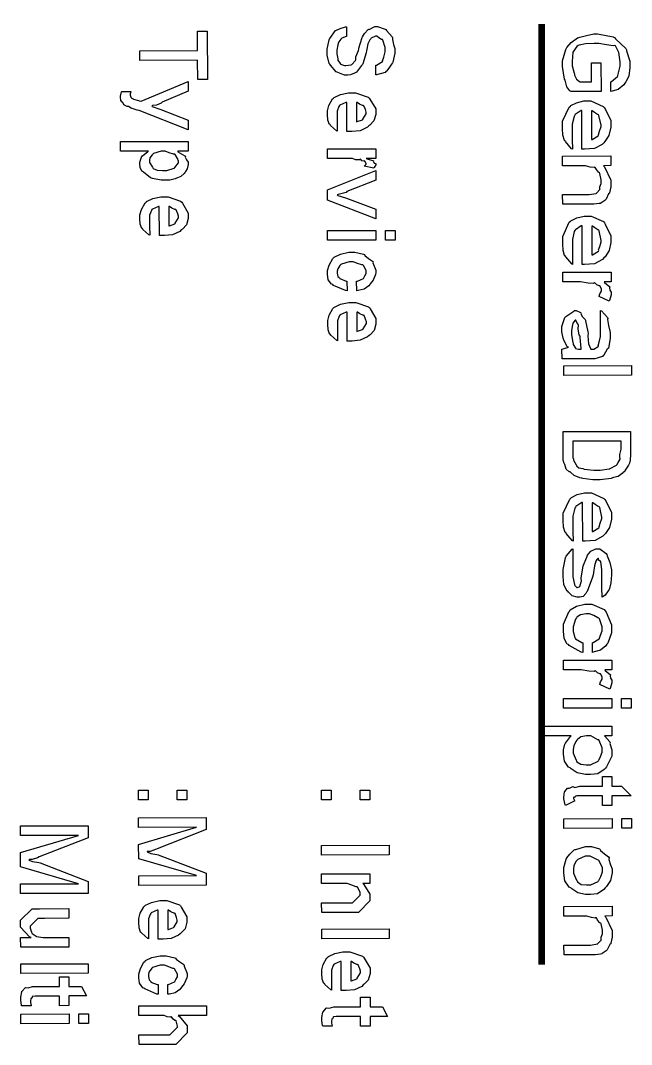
# Model space of a CAD drawing. Extents: x 0.1 to 11.6, y 0.3 to 16.2.
# Drawn here: x 8.935 to 9.814, y 2.557 to 4.03 of the extents above; entities that cross this region are included whole.
import ezdxf

# ---------------------------------------------------------------- set-up
doc = ezdxf.new("R2010")
doc.units = 0
doc.header["$MEASUREMENT"] = 0

msp = doc.modelspace()

# ---------------------------------------------------------------- linework, layer by layer
at = {"color": 0, "const_width": 0.01}
msp.add_lwpolyline([(9.685, 4.02501), (9.685, 2.67165)], dxfattribs=at)
at = {"color": 0}
for points in [[(9.1065, 3.98649), (9.18983, 3.98671), (9.18983, 4.01449), (9.20372, 4.01449), (9.20394, 3.94504), (9.19006, 3.94504), (9.18983, 3.97282), (9.1065, 3.9726), (9.1065, 3.98649)], [(9.40429, 4.02094), (9.40429, 4.00706), (9.40354, 4.00694), (9.39719, 4.00444), (9.39669, 4.00401), (9.39583, 4.00293), (9.39333, 3.99946), (9.39236, 3.99701), (9.39214, 3.99621), (9.39171, 3.99511), (9.3904, 3.98714), (9.3904, 3.98449), (9.3904, 3.98193), (9.39149, 3.97504), (9.39171, 3.97428), (9.39182, 3.97282), (9.39518, 3.96793), (9.39561, 3.96756), (9.39556, 3.96718), (9.4011, 3.96539), (9.403, 3.96539), (9.403, 3.96539), (9.41103, 3.96631), (9.41168, 3.96647), (9.41168, 3.96658), (9.41721, 3.97228), (9.41753, 3.97319), (9.41753, 3.97319), (9.41754, 3.97792), (9.42117, 3.98682), (9.42165, 3.98882), (9.42182, 3.99007), (9.42681, 4.00569), (9.42731, 4.00662), (9.42731, 4.00662), (9.43001, 4.01129), (9.43511, 4.01687), (9.43599, 4.01747), (9.43653, 4.01725), (9.44488, 4.02115), (9.44769, 4.02115), (9.44874, 4.02115), (9.4599, 4.01774), (9.46093, 4.01704), (9.46186, 4.01551), (9.46994, 4.0064), (9.47049, 4.0051), (9.47011, 4.00282), (9.47157, 3.99533), (9.47374, 3.98947), (9.47374, 3.98753), (9.47374, 3.98286), (9.47103, 3.97021), (9.47049, 3.96886), (9.46903, 3.96724), (9.46506, 3.96137), (9.46181, 3.95725), (9.46072, 3.95649), (9.45958, 3.95535), (9.44754, 3.95176), (9.44618, 3.95171), (9.44618, 3.9656), (9.44732, 3.96576), (9.45583, 3.97081), (9.45638, 3.97168), (9.45606, 3.97206), (9.45762, 3.97738), (9.45985, 3.98469), (9.45985, 3.98708), (9.45985, 3.99094), (9.4566, 4.00168), (9.45594, 4.0025), (9.45458, 4.00256), (9.45051, 4.00493), (9.44775, 4.00726), (9.44683, 4.00726), (9.44596, 4.00726), (9.4395, 4.00439), (9.43901, 4.00379), (9.43793, 4.00233), (9.43506, 3.99636), (9.43343, 3.98861), (9.43294, 3.98622), (9.43235, 3.98329), (9.42774, 3.96756), (9.42731, 3.96669), (9.42589, 3.96528), (9.41872, 3.95583), (9.41775, 3.95518), (9.41581, 3.95437), (9.40989, 3.95199), (9.40582, 3.9515), (9.40451, 3.9515), (9.40104, 3.9515), (9.39171, 3.95497), (9.39063, 3.95562), (9.38949, 3.95594), (9.38086, 3.96588), (9.38021, 3.96712), (9.37929, 3.96821), (9.37651, 3.97993), (9.37651, 3.98383), (9.37651, 3.98876), (9.37924, 4.00228), (9.37978, 4.00358), (9.38004, 4.00407), (9.38846, 4.0154), (9.38954, 4.01617), (9.38954, 4.01617), (9.39481, 4.01856), (9.40289, 4.02094), (9.40429, 4.02094)], [(9.75651, 3.96929), (9.7704, 3.96929), (9.77061, 3.92763), (9.72743, 3.92763), (9.72553, 3.9286), (9.72114, 3.93463), (9.71935, 3.94233), (9.71875, 3.94412), (9.71778, 3.94569), (9.71485, 3.96397), (9.71485, 3.96582), (9.71485, 3.9719), (9.71989, 3.98839), (9.72092, 3.99013), (9.72146, 3.99132), (9.72771, 3.99843), (9.73676, 4.00489), (9.73872, 4.00575), (9.73981, 4.00592), (9.7494, 4.00863), (9.7601, 4.01096), (9.76367, 4.01096), (9.76551, 4.01101), (9.78782, 4.00629), (9.78971, 4.00532), (9.79118, 4.00364), (9.80626, 3.98986), (9.80729, 3.98796), (9.80729, 3.98611), (9.81207, 3.97125), (9.81207, 3.96625), (9.81207, 3.96257), (9.81033, 3.95003), (9.8061, 3.94162), (9.8049, 3.94), (9.80311, 3.93739), (9.79525, 3.93067), (9.78668, 3.92828), (9.7845, 3.92785), (9.7845, 3.94174), (9.78554, 3.94211), (9.79406, 3.94938), (9.79471, 3.95042), (9.79443, 3.95074), (9.79606, 3.95638), (9.79818, 3.96451), (9.79818, 3.96604), (9.79818, 3.9706), (9.79606, 3.98411), (9.79113, 3.99349), (9.78971, 3.99403), (9.78782, 3.99371), (9.77849, 3.99511), (9.76731, 3.99713), (9.76454, 3.99707), (9.76036, 3.99707), (9.74789, 3.99636), (9.73915, 3.99457), (9.73763, 3.99403), (9.7354, 3.99262), (9.72982, 3.98426), (9.72874, 3.97108), (9.72874, 3.96669), (9.72874, 3.96463), (9.73167, 3.95437), (9.73221, 3.95324), (9.73242, 3.95122), (9.73529, 3.94542), (9.73926, 3.94233), (9.74001, 3.94151), (9.75672, 3.94151), (9.75651, 3.96929)], [(9.08057, 3.9279), (9.09381, 3.9279), (9.09353, 3.92751), (9.09272, 3.92458), (9.09272, 3.92356), (9.09272, 3.92253), (9.09381, 3.91971), (9.09401, 3.91943), (9.09412, 3.91872), (9.09711, 3.91721), (9.09749, 3.91704), (9.09749, 3.91704), (9.10482, 3.91499), (9.10596, 3.91465), (9.10585, 3.91465), (9.10553, 3.91433), (9.10846, 3.91411), (9.10878, 3.91401), (9.17606, 3.942), (9.17606, 3.92811), (9.13872, 3.91249), (9.13715, 3.91097), (9.13081, 3.9081), (9.12506, 3.9075), (9.12375, 3.90707), (9.12435, 3.90619), (9.13547, 3.9024), (9.13678, 3.90186), (9.17606, 3.88644), (9.17626, 3.87256), (9.10553, 3.90056), (9.10265, 3.90115), (9.09435, 3.90386), (9.0906, 3.90608), (9.0899, 3.90642), (9.08832, 3.90642), (9.0836, 3.90864), (9.08208, 3.91217), (9.08165, 3.91271), (9.08149, 3.9126), (9.07915, 3.91504), (9.07883, 3.91965), (9.07883, 3.92117), (9.07883, 3.92117), (9.08024, 3.92731), (9.08057, 3.9279)], [(9.39057, 3.88439), (9.39079, 3.87093), (9.38965, 3.87131), (9.38103, 3.87912), (9.38038, 3.88026), (9.37944, 3.88058), (9.37711, 3.88672), (9.37668, 3.89475), (9.37668, 3.8974), (9.37668, 3.90001), (9.37885, 3.90771), (9.38406, 3.91715), (9.38558, 3.91846), (9.38633, 3.91922), (9.39529, 3.92339), (9.40685, 3.92606), (9.41075, 3.92606), (9.41726, 3.92606), (9.43528, 3.91976), (9.43679, 3.91846), (9.43793, 3.91667), (9.44612, 3.90272), (9.44612, 3.89806), (9.44612, 3.89492), (9.44357, 3.88547), (9.43778, 3.87961), (9.43614, 3.87831), (9.43414, 3.87636), (9.42356, 3.87147), (9.41183, 3.8705), (9.40793, 3.8705), (9.40711, 3.8705), (9.40528, 3.8705), (9.40468, 3.8705), (9.40446, 3.91217), (9.40332, 3.91211), (9.39464, 3.90831), (9.39404, 3.90761), (9.39318, 3.90614), (9.39057, 3.89963), (9.39057, 3.8974), (9.39057, 3.89546), (9.39057, 3.89106), (9.39057, 3.8896), (9.39057, 3.88829), (9.39057, 3.88536), (9.39057, 3.88439)], [(9.41835, 3.91217), (9.41835, 3.88439), (9.41932, 3.8845), (9.42692, 3.88721), (9.42746, 3.88764), (9.42746, 3.88803), (9.43224, 3.89556), (9.43224, 3.89806), (9.43224, 3.89806), (9.43126, 3.90175), (9.42899, 3.90717), (9.42833, 3.90782), (9.42697, 3.90771), (9.42269, 3.90972), (9.41938, 3.91211), (9.41835, 3.91217)], [(9.72894, 3.85878), (9.72917, 3.84489), (9.72803, 3.84554), (9.71935, 3.85568), (9.71875, 3.85704), (9.71783, 3.85742), (9.7155, 3.86485), (9.71506, 3.87446), (9.71506, 3.87765), (9.71506, 3.88499), (9.72444, 3.90538), (9.72635, 3.90696), (9.72689, 3.90767), (9.73519, 3.91172), (9.74576, 3.91433), (9.74935, 3.91433), (9.75581, 3.91433), (9.7736, 3.90642), (9.77518, 3.90478), (9.77632, 3.90283), (9.7845, 3.88607), (9.7845, 3.88047), (9.7845, 3.87651), (9.7819, 3.86464), (9.77599, 3.85585), (9.77431, 3.85422), (9.77229, 3.85183), (9.76101, 3.84586), (9.74658, 3.84483), (9.74306, 3.84489), (9.74283, 3.90044), (9.74175, 3.90044), (9.73324, 3.89481), (9.73264, 3.89372), (9.73172, 3.89204), (9.72894, 3.88081), (9.72894, 3.877), (9.72894, 3.87418), (9.72894, 3.86783), (9.72894, 3.86572), (9.72894, 3.86399), (9.72894, 3.86008), (9.72894, 3.85878)], [(9.75672, 3.85878), (9.75781, 3.85883), (9.76633, 3.8641), (9.76693, 3.86507), (9.76665, 3.86556), (9.76839, 3.87082), (9.77061, 3.87728), (9.77061, 3.87939), (9.77061, 3.87939), (9.76753, 3.89318), (9.76693, 3.89415), (9.76546, 3.89453), (9.76124, 3.89762), (9.75781, 3.90001), (9.75672, 3.90001), (9.75672, 3.85878)], [(9.07894, 3.85568), (9.17617, 3.8559), (9.17617, 3.84201), (9.16118, 3.84179), (9.16135, 3.84125), (9.1716, 3.83529), (9.17225, 3.83464), (9.17204, 3.83344), (9.17387, 3.82949), (9.17617, 3.82622), (9.17617, 3.82508), (9.17617, 3.82303), (9.17503, 3.81674), (9.17253, 3.81282), (9.17182, 3.81185), (9.1704, 3.81006), (9.16547, 3.80533), (9.16097, 3.80365), (9.15967, 3.80317), (9.15739, 3.8024), (9.14979, 3.80051), (9.14399, 3.80013), (9.14208, 3.80013), (9.13747, 3.80013), (9.125, 3.80285), (9.12364, 3.80339), (9.12201, 3.80365), (9.11182, 3.8119), (9.11106, 3.81293), (9.11014, 3.81293), (9.10726, 3.81782), (9.10672, 3.82411), (9.10672, 3.82617), (9.10672, 3.82617), (9.1096, 3.83464), (9.11019, 3.83529), (9.11051, 3.83535), (9.11838, 3.84136), (9.11931, 3.84179), (9.07894, 3.84179), (9.07894, 3.85568)], [(9.37679, 3.84532), (9.44624, 3.84554), (9.44624, 3.83165), (9.43235, 3.83143), (9.43375, 3.83111), (9.44297, 3.82807), (9.44342, 3.82775), (9.44314, 3.82721), (9.44411, 3.82471), (9.44624, 3.82422), (9.44624, 3.82406), (9.44624, 3.82249), (9.44385, 3.81831), (9.44342, 3.81776), (9.42974, 3.82036), (9.42974, 3.82036), (9.43235, 3.82346), (9.43235, 3.82449), (9.43235, 3.82449), (9.4305, 3.82775), (9.43018, 3.82796), (9.42931, 3.82758), (9.42606, 3.82807), (9.42464, 3.83024), (9.4241, 3.83035), (9.42274, 3.82954), (9.41715, 3.82958), (9.4126, 3.83143), (9.41108, 3.83143), (9.37679, 3.83143), (9.37679, 3.84532)], [(9.141, 3.84179), (9.13715, 3.84179), (9.12642, 3.83854), (9.1256, 3.83789), (9.12446, 3.83653), (9.12121, 3.83219), (9.12061, 3.82915), (9.12061, 3.82813), (9.12061, 3.82563), (9.12472, 3.81885), (9.1256, 3.81814), (9.12603, 3.81711), (9.13157, 3.81456), (9.13911, 3.81401), (9.14165, 3.81401), (9.14551, 3.81401), (9.15619, 3.81749), (9.15707, 3.81814), (9.15717, 3.81847), (9.16228, 3.82542), (9.16228, 3.82769), (9.16228, 3.82769), (9.16086, 3.83132), (9.15771, 3.83697), (9.15685, 3.83768), (9.15522, 3.83757), (9.14908, 3.83957), (9.14301, 3.84179), (9.141, 3.84179)], [(9.71544, 3.76557), (9.71522, 3.77946), (9.74972, 3.77946), (9.75331, 3.77946), (9.76351, 3.78108), (9.76406, 3.78142), (9.764, 3.78157), (9.76872, 3.78662), (9.76904, 3.78728), (9.76893, 3.78728), (9.76878, 3.7909), (9.77078, 3.79568), (9.77078, 3.79725), (9.77078, 3.80067), (9.76861, 3.80994), (9.76818, 3.81093), (9.76682, 3.81158), (9.76372, 3.81543), (9.7621, 3.81863), (9.76144, 3.81896), (9.76036, 3.81836), (9.75489, 3.81917), (9.74804, 3.82113), (9.74582, 3.82113), (9.71522, 3.82113), (9.71522, 3.83501), (9.78467, 3.83524), (9.78467, 3.82135), (9.77403, 3.82113), (9.7755, 3.81939), (9.78467, 3.80018), (9.78467, 3.79378), (9.78467, 3.79069), (9.78282, 3.78228), (9.7825, 3.78142), (9.78114, 3.78039), (9.77761, 3.77279), (9.77707, 3.77208), (9.77604, 3.77089), (9.7704, 3.76708), (9.76969, 3.76687), (9.7679, 3.76654), (9.7601, 3.76557), (9.75754, 3.76557), (9.71544, 3.76557)], [(9.37685, 3.78635), (9.44629, 3.81413), (9.44629, 3.80024), (9.40463, 3.78396), (9.40349, 3.78256), (9.39193, 3.77957), (9.39074, 3.77919), (9.3916, 3.77832), (9.40267, 3.77496), (9.40397, 3.77442), (9.44629, 3.75857), (9.4465, 3.74468), (9.37685, 3.77138), (9.37685, 3.78635)], [(9.12071, 3.73469), (9.12093, 3.72125), (9.11979, 3.72163), (9.11117, 3.72944), (9.11051, 3.73058), (9.1096, 3.7309), (9.10726, 3.73703), (9.10682, 3.74507), (9.10682, 3.74772), (9.10682, 3.75032), (9.109, 3.75803), (9.11421, 3.76747), (9.11572, 3.76878), (9.11649, 3.76953), (9.12543, 3.77371), (9.13699, 3.77636), (9.14089, 3.77636), (9.1474, 3.77636), (9.16542, 3.77007), (9.16693, 3.76878), (9.16808, 3.76699), (9.17626, 3.75304), (9.17626, 3.74837), (9.17626, 3.74522), (9.17372, 3.73579), (9.16792, 3.72993), (9.16629, 3.72863), (9.16428, 3.72667), (9.15369, 3.72179), (9.14199, 3.72081), (9.13807, 3.72081), (9.13726, 3.72081), (9.13542, 3.72081), (9.13482, 3.72081), (9.1346, 3.76247), (9.13346, 3.76242), (9.12478, 3.75863), (9.12418, 3.75792), (9.12332, 3.75646), (9.12071, 3.74994), (9.12071, 3.74772), (9.12071, 3.74576), (9.12071, 3.74137), (9.12071, 3.7399), (9.12071, 3.73861), (9.12071, 3.73568), (9.12071, 3.73469)], [(9.14849, 3.76247), (9.14849, 3.73469), (9.14947, 3.73481), (9.15707, 3.73753), (9.15761, 3.73796), (9.15761, 3.73833), (9.16237, 3.74588), (9.16237, 3.74837), (9.16237, 3.74837), (9.1614, 3.75206), (9.15912, 3.75749), (9.15847, 3.75814), (9.15711, 3.75803), (9.15283, 3.76004), (9.14953, 3.76242), (9.14849, 3.76247)], [(9.72922, 3.69303), (9.72944, 3.67914), (9.72829, 3.67979), (9.71961, 3.68994), (9.71901, 3.69129), (9.7181, 3.69168), (9.71576, 3.69911), (9.71533, 3.70871), (9.71533, 3.71192), (9.71533, 3.71924), (9.72472, 3.73964), (9.72661, 3.74121), (9.72715, 3.74192), (9.73546, 3.74599), (9.74604, 3.74858), (9.74963, 3.74858), (9.75607, 3.74858), (9.77387, 3.74067), (9.77544, 3.73904), (9.77658, 3.73708), (9.78478, 3.72032), (9.78478, 3.71474), (9.78478, 3.71078), (9.78217, 3.69889), (9.77626, 3.69011), (9.77457, 3.68847), (9.77257, 3.68608), (9.76129, 3.68012), (9.74685, 3.6791), (9.74333, 3.67914), (9.74311, 3.73469), (9.74203, 3.73469), (9.73351, 3.72906), (9.7329, 3.72797), (9.73199, 3.72629), (9.72922, 3.71506), (9.72922, 3.71126), (9.72922, 3.70844), (9.72922, 3.7021), (9.72922, 3.69997), (9.72922, 3.69824), (9.72922, 3.69433), (9.72922, 3.69303)], [(9.37696, 3.72781), (9.4464, 3.72803), (9.4464, 3.71414), (9.37696, 3.71392), (9.37696, 3.72781)], [(9.46029, 3.72803), (9.47418, 3.72803), (9.47418, 3.71414), (9.46029, 3.71414), (9.46029, 3.72803)], [(9.757, 3.69303), (9.75808, 3.69308), (9.7666, 3.69835), (9.76719, 3.69933), (9.76693, 3.69982), (9.76867, 3.70508), (9.77089, 3.71154), (9.77089, 3.71365), (9.77089, 3.71365), (9.76779, 3.72743), (9.76719, 3.7284), (9.76574, 3.72879), (9.7615, 3.73188), (9.75808, 3.73426), (9.757, 3.73426), (9.757, 3.69303)], [(9.40478, 3.655), (9.405, 3.64111), (9.40278, 3.64144), (9.38564, 3.64882), (9.38439, 3.65001), (9.38254, 3.6505), (9.37793, 3.6569), (9.377, 3.66493), (9.377, 3.66758), (9.377, 3.67019), (9.37918, 3.678), (9.38439, 3.68756), (9.3859, 3.68886), (9.38661, 3.68967), (9.39561, 3.69401), (9.4075, 3.69667), (9.41151, 3.69667), (9.41618, 3.69667), (9.42882, 3.69379), (9.43018, 3.69319), (9.43056, 3.69179), (9.43588, 3.68761), (9.44168, 3.68397), (9.44233, 3.68278), (9.44217, 3.68158), (9.44644, 3.67096), (9.44644, 3.66737), (9.44585, 3.66461), (9.44243, 3.65619), (9.43842, 3.65115), (9.43756, 3.65001), (9.43619, 3.64811), (9.42953, 3.64324), (9.42106, 3.64144), (9.41889, 3.64111), (9.41867, 3.655), (9.41982, 3.65522), (9.4285, 3.65901), (9.42908, 3.65956), (9.42899, 3.65961), (9.43033, 3.6626), (9.43257, 3.66618), (9.43256, 3.66737), (9.43256, 3.67014), (9.42839, 3.67774), (9.42757, 3.67844), (9.426, 3.67839), (9.41997, 3.68056), (9.41379, 3.68278), (9.41174, 3.68278), (9.40776, 3.68278), (9.39669, 3.67953), (9.39589, 3.67887), (9.39469, 3.67746), (9.39149, 3.6729), (9.39089, 3.66943), (9.39089, 3.66824), (9.39089, 3.66667), (9.39171, 3.66183), (9.39361, 3.66015), (9.39415, 3.65956), (9.39442, 3.65858), (9.4036, 3.65517), (9.40478, 3.655)], [(9.7155, 3.65392), (9.7155, 3.66781), (9.78494, 3.66803), (9.78494, 3.65414), (9.77474, 3.65392), (9.77561, 3.65326), (9.78315, 3.64692), (9.78342, 3.64632), (9.78282, 3.64556), (9.78299, 3.64182), (9.78494, 3.63921), (9.78494, 3.63829), (9.78494, 3.63531), (9.78256, 3.62733), (9.78211, 3.62636), (9.76779, 3.63308), (9.76762, 3.63319), (9.76888, 3.63672), (9.77106, 3.64051), (9.77106, 3.64176), (9.77106, 3.64339), (9.76921, 3.64783), (9.76888, 3.64828), (9.76785, 3.64811), (9.76432, 3.64963), (9.76199, 3.65218), (9.76107, 3.6524), (9.75976, 3.65164), (9.75179, 3.65201), (9.741, 3.65392), (9.73742, 3.65392), (9.7155, 3.65392)], [(9.391, 3.58279), (9.39122, 3.56933), (9.39008, 3.56971), (9.38146, 3.57753), (9.38081, 3.57867), (9.37989, 3.579), (9.37756, 3.58512), (9.37711, 3.59315), (9.37711, 3.59581), (9.37711, 3.59842), (9.37929, 3.60612), (9.3845, 3.61556), (9.38601, 3.61686), (9.38678, 3.61762), (9.39572, 3.62181), (9.40728, 3.62446), (9.41118, 3.62446), (9.41769, 3.62446), (9.43571, 3.61817), (9.43722, 3.61686), (9.43836, 3.61507), (9.44656, 3.60113), (9.44656, 3.59646), (9.44656, 3.59332), (9.44401, 3.58388), (9.43821, 3.57801), (9.43658, 3.57671), (9.43457, 3.57476), (9.42399, 3.56988), (9.41228, 3.5689), (9.40836, 3.5689), (9.40756, 3.5689), (9.40571, 3.5689), (9.40511, 3.5689), (9.40489, 3.61057), (9.40375, 3.61051), (9.39507, 3.60672), (9.39447, 3.60601), (9.39361, 3.60454), (9.391, 3.59804), (9.391, 3.59581), (9.391, 3.59386), (9.391, 3.58946), (9.391, 3.588), (9.391, 3.58669), (9.391, 3.58376), (9.391, 3.58279)], [(9.41878, 3.61057), (9.41878, 3.58279), (9.41976, 3.5829), (9.42735, 3.58561), (9.4279, 3.58604), (9.4279, 3.58643), (9.43267, 3.59397), (9.43267, 3.59646), (9.43267, 3.59646), (9.43169, 3.60015), (9.42942, 3.60558), (9.42876, 3.60622), (9.4274, 3.60612), (9.42313, 3.60813), (9.41982, 3.61051), (9.41878, 3.61057)], [(9.76975, 3.59869), (9.76975, 3.61258), (9.77094, 3.61208), (9.77963, 3.60286), (9.78017, 3.60151), (9.77983, 3.59993), (9.78142, 3.59121), (9.78364, 3.58106), (9.78364, 3.57764), (9.78364, 3.57269), (9.78125, 3.55876), (9.78082, 3.55789), (9.7794, 3.55692), (9.77436, 3.54867), (9.77365, 3.5479), (9.77257, 3.54671), (9.76133, 3.54312), (9.7576, 3.54314), (9.73676, 3.54314), (9.73346, 3.54314), (9.72596, 3.54314), (9.72353, 3.54314), (9.72125, 3.54314), (9.7161, 3.54314), (9.7144, 3.54314), (9.71419, 3.55703), (9.71451, 3.55718), (9.72017, 3.55897), (9.72092, 3.55919), (9.72092, 3.55919), (9.72342, 3.55985), (9.72353, 3.55985), (9.72194, 3.56054), (9.71696, 3.57075), (9.71658, 3.57178), (9.71599, 3.57275), (9.71419, 3.58214), (9.71419, 3.58524), (9.71419, 3.58985), (9.71853, 3.60275), (9.7194, 3.60368), (9.71983, 3.60417), (9.73112, 3.61204), (9.73242, 3.61258), (9.73475, 3.61258), (9.74104, 3.60969), (9.74175, 3.60911), (9.74138, 3.60796), (9.74365, 3.60346), (9.74767, 3.59999), (9.74804, 3.5989), (9.74789, 3.59782), (9.75163, 3.58208), (9.75196, 3.58003), (9.75142, 3.5765), (9.7526, 3.56483), (9.75553, 3.55811), (9.75586, 3.55703), (9.75803, 3.55703), (9.76025, 3.55703), (9.7665, 3.56082), (9.76693, 3.56158), (9.76644, 3.56196), (9.76764, 3.56739), (9.76975, 3.57557), (9.76975, 3.57829), (9.76975, 3.58154), (9.76975, 3.58886), (9.76975, 3.59131), (9.76975, 3.59315), (9.76975, 3.59733), (9.76975, 3.59869)], [(9.74197, 3.55703), (9.74186, 3.558), (9.7404, 3.57374), (9.74024, 3.5759), (9.73904, 3.57764), (9.73758, 3.58589), (9.73822, 3.59196), (9.73807, 3.59261), (9.73708, 3.59293), (9.73503, 3.59625), (9.73438, 3.59869), (9.73415, 3.59869), (9.73307, 3.59869), (9.73008, 3.59472), (9.72982, 3.59392), (9.72939, 3.59233), (9.72808, 3.58425), (9.72808, 3.58154), (9.72808, 3.57758), (9.72988, 3.56694), (9.73025, 3.56571), (9.73031, 3.56407), (9.73356, 3.55865), (9.73394, 3.55832), (9.73394, 3.55832), (9.73817, 3.55703), (9.73958, 3.55703), (9.74197, 3.55703)], [(9.71713, 3.53326), (9.81435, 3.53347), (9.81435, 3.51958), (9.71713, 3.51938), (9.71713, 3.53326)], [(9.8131, 3.43881), (9.8131, 3.40821), (9.8131, 3.4056), (9.81261, 3.39768), (9.81147, 3.39328), (9.81114, 3.39236), (9.80985, 3.39051), (9.80636, 3.38456), (9.80354, 3.38086), (9.80246, 3.37999), (9.80111, 3.37825), (9.79497, 3.37408), (9.78836, 3.37244), (9.78683, 3.37196), (9.78515, 3.37126), (9.76915, 3.36914), (9.76383, 3.36914), (9.75862, 3.36914), (9.74442, 3.37131), (9.743, 3.37175), (9.74013, 3.37207), (9.73171, 3.37522), (9.72694, 3.37967), (9.72586, 3.38064), (9.72456, 3.38049), (9.72006, 3.38433), (9.71832, 3.39117), (9.71782, 3.39236), (9.71733, 3.39253), (9.71608, 3.39762), (9.71588, 3.40479), (9.71588, 3.40713), (9.71588, 3.43858), (9.8131, 3.43881)], [(9.79921, 3.42492), (9.72976, 3.42469), (9.72976, 3.40994), (9.72976, 3.40782), (9.72997, 3.40132), (9.73062, 3.39882), (9.73085, 3.39822), (9.73096, 3.39731), (9.73464, 3.39074), (9.73519, 3.39019), (9.73524, 3.38921), (9.73867, 3.38639), (9.74419, 3.38531), (9.74539, 3.38499), (9.74642, 3.3845), (9.7601, 3.38303), (9.76471, 3.38303), (9.76936, 3.38303), (9.78228, 3.38488), (9.78336, 3.38519), (9.78342, 3.38536), (9.79275, 3.39025), (9.79335, 3.39085), (9.79335, 3.39085), (9.79525, 3.39393), (9.7979, 3.39903), (9.79813, 3.39996), (9.79736, 3.40033), (9.79731, 3.40571), (9.79921, 3.41347), (9.79921, 3.41601), (9.79921, 3.42492)], [(9.72993, 3.29492), (9.73014, 3.28103), (9.729, 3.28168), (9.72032, 3.29183), (9.71972, 3.29318), (9.71881, 3.29357), (9.71647, 3.301), (9.71604, 3.3106), (9.71604, 3.31381), (9.71604, 3.32113), (9.72542, 3.34153), (9.72732, 3.3431), (9.72786, 3.34381), (9.73617, 3.34787), (9.74675, 3.35047), (9.75032, 3.35047), (9.75678, 3.35047), (9.77457, 3.34256), (9.77615, 3.34093), (9.77729, 3.33897), (9.78549, 3.32221), (9.78549, 3.31662), (9.78549, 3.31267), (9.78288, 3.30078), (9.77696, 3.29199), (9.77528, 3.29036), (9.77328, 3.28797), (9.76199, 3.28201), (9.74756, 3.28099), (9.74403, 3.28103), (9.74382, 3.33658), (9.74274, 3.33658), (9.73421, 3.33094), (9.73361, 3.32986), (9.73269, 3.32818), (9.72993, 3.31694), (9.72993, 3.31315), (9.72993, 3.31033), (9.72993, 3.30399), (9.72993, 3.30186), (9.72993, 3.30012), (9.72993, 3.29622), (9.72993, 3.29492)], [(9.75771, 3.29492), (9.75879, 3.29497), (9.76731, 3.30024), (9.7679, 3.30122), (9.76762, 3.30171), (9.76936, 3.30697), (9.7716, 3.31342), (9.7716, 3.31554), (9.7716, 3.31554), (9.7685, 3.32932), (9.7679, 3.33029), (9.76644, 3.33068), (9.76221, 3.33376), (9.75879, 3.33615), (9.75771, 3.33615), (9.75771, 3.29492)], [(9.73008, 3.26975), (9.73008, 3.25586), (9.73008, 3.25412), (9.73008, 3.25022), (9.73008, 3.24892), (9.73008, 3.24511), (9.73008, 3.2366), (9.73008, 3.23372), (9.73008, 3.22976), (9.73204, 3.21875), (9.73247, 3.21789), (9.73253, 3.21696), (9.73574, 3.21419), (9.73682, 3.21419), (9.73682, 3.21419), (9.73986, 3.21565), (9.74007, 3.21593), (9.74007, 3.21593), (9.74203, 3.22254), (9.74224, 3.22353), (9.74192, 3.22749), (9.7449, 3.24544), (9.74983, 3.25808), (9.75049, 3.25933), (9.75082, 3.26079), (9.75592, 3.26676), (9.76292, 3.26975), (9.76525, 3.26975), (9.76867, 3.26975), (9.77778, 3.26307), (9.77892, 3.26172), (9.7794, 3.25988), (9.78304, 3.25049), (9.78564, 3.23975), (9.78564, 3.23611), (9.78564, 3.23232), (9.78472, 3.22076), (9.78271, 3.21294), (9.78217, 3.21158), (9.78088, 3.20953), (9.77664, 3.20335), (9.77311, 3.20085), (9.77197, 3.20031), (9.77175, 3.21419), (9.77175, 3.21593), (9.77175, 3.21983), (9.77175, 3.22114), (9.77175, 3.22472), (9.77175, 3.23281), (9.77175, 3.23546), (9.77175, 3.23969), (9.77029, 3.25157), (9.77001, 3.25239), (9.76936, 3.25228), (9.76693, 3.25375), (9.7666, 3.25586), (9.76654, 3.25586), (9.76585, 3.25586), (9.76389, 3.25407), (9.76372, 3.25369), (9.76292, 3.25222), (9.7609, 3.2455), (9.75944, 3.23568), (9.75896, 3.23264), (9.75836, 3.22922), (9.75065, 3.20865), (9.74963, 3.20747), (9.74869, 3.20578), (9.74468, 3.20122), (9.74007, 3.20031), (9.73856, 3.20031), (9.73611, 3.20031), (9.72894, 3.20253), (9.72379, 3.20757), (9.72271, 3.20899), (9.72108, 3.20969), (9.71701, 3.21849), (9.71619, 3.23025), (9.71619, 3.23415), (9.71619, 3.24018), (9.71924, 3.25678), (9.71989, 3.25825), (9.72017, 3.2595), (9.729, 3.26932), (9.73008, 3.26975)], [(9.75819, 3.12093), (9.75797, 3.13482), (9.75911, 3.13504), (9.76779, 3.14031), (9.76839, 3.14111), (9.76807, 3.14139), (9.76964, 3.14589), (9.77186, 3.15175), (9.77186, 3.15369), (9.77186, 3.15788), (9.76807, 3.16938), (9.76731, 3.1704), (9.76574, 3.17079), (9.75999, 3.17404), (9.7539, 3.17649), (9.7519, 3.17649), (9.74908, 3.17649), (9.74067, 3.17503), (9.73579, 3.17144), (9.73497, 3.17042), (9.73378, 3.16878), (9.73019, 3.15782), (9.73019, 3.15414), (9.73019, 3.15104), (9.73269, 3.14258), (9.73324, 3.14176), (9.73351, 3.14035), (9.74279, 3.13514), (9.74408, 3.13482), (9.74431, 3.12093), (9.74197, 3.12147), (9.72467, 3.13103), (9.72347, 3.13243), (9.72168, 3.13292), (9.71718, 3.1409), (9.71631, 3.15147), (9.71631, 3.155), (9.71631, 3.16146), (9.7239, 3.17925), (9.72542, 3.18083), (9.72618, 3.18207), (9.73529, 3.1875), (9.74707, 3.19038), (9.75103, 3.19038), (9.75743, 3.19038), (9.77513, 3.18246), (9.77664, 3.18082), (9.77772, 3.17887), (9.78575, 3.16049), (9.78575, 3.15435), (9.78575, 3.14893), (9.78011, 3.134), (9.77903, 3.13265), (9.77729, 3.13032), (9.76953, 3.12418), (9.76053, 3.12153), (9.75819, 3.12093)], [(9.71647, 3.09576), (9.71647, 3.10965), (9.78592, 3.10986), (9.78592, 3.09597), (9.77572, 3.09575), (9.77658, 3.09511), (9.78412, 3.08876), (9.7844, 3.08817), (9.78381, 3.0874), (9.78396, 3.08365), (9.78592, 3.08106), (9.78592, 3.08014), (9.78592, 3.07715), (9.78353, 3.06917), (9.7831, 3.06819), (9.76878, 3.07493), (9.76861, 3.07503), (9.76986, 3.07856), (9.77203, 3.08236), (9.77203, 3.08361), (9.77203, 3.08524), (9.77018, 3.08968), (9.76986, 3.09011), (9.76882, 3.08996), (9.76531, 3.09147), (9.76296, 3.09401), (9.76204, 3.09424), (9.76074, 3.09349), (9.75276, 3.09386), (9.74197, 3.09575), (9.73839, 3.09576), (9.71647, 3.09576)], [(9.71653, 3.05436), (9.78597, 3.05458), (9.78597, 3.04069), (9.71653, 3.04047), (9.71653, 3.05436)], [(9.79986, 3.05458), (9.81375, 3.05458), (9.81375, 3.04069), (9.79986, 3.04069), (9.79986, 3.05458)], [(9.78608, 3.01492), (9.78608, 3.00103), (9.77544, 3.00082), (9.77604, 3.00028), (9.78304, 2.99229), (9.78347, 2.99126), (9.78293, 2.98986), (9.78608, 2.98053), (9.78608, 2.97738), (9.78608, 2.97168), (9.77849, 2.95617), (9.77696, 2.95458), (9.77507, 2.95225), (9.76563, 2.94646), (9.75538, 2.94526), (9.752, 2.94526), (9.74804, 2.94526), (9.73617, 2.94769), (9.72749, 2.95324), (9.72597, 2.95481), (9.72364, 2.95562), (9.71778, 2.96425), (9.71664, 2.97461), (9.71664, 2.97803), (9.71664, 2.98096), (9.71858, 2.98888), (9.71903, 2.98975), (9.71918, 2.9904), (9.72629, 2.99983), (9.72726, 3.00082), (9.68886, 3.00082), (9.68886, 3.01471), (9.78608, 3.01492)], [(9.75244, 3.00082), (9.74974, 3.00082), (9.7416, 2.99929), (9.7366, 2.99561), (9.73574, 2.99451), (9.73443, 2.99283), (9.73117, 2.98665), (9.73053, 2.98118), (9.73053, 2.97933), (9.73053, 2.97575), (9.73449, 2.96599), (9.73529, 2.96501), (9.73574, 2.96354), (9.74121, 2.9599), (9.74897, 2.95915), (9.75157, 2.95915), (9.75543, 2.95915), (9.76611, 2.96425), (9.76699, 2.96522), (9.76708, 2.96571), (9.76975, 2.97108), (9.77219, 2.9776), (9.77219, 2.97976), (9.77219, 2.98356), (9.76801, 2.99397), (9.76719, 2.99496), (9.76563, 2.99528), (9.75569, 3.00082), (9.75244, 3.00082)], [(9.78624, 2.90072), (9.77235, 2.9005), (9.77235, 2.91439), (9.74393, 2.91439), (9.74181, 2.91439), (9.73551, 2.91439), (9.73415, 2.91422), (9.73394, 2.91417), (9.73367, 2.91363), (9.73226, 2.91217), (9.73156, 2.91331), (9.73156, 2.91331), (9.73144, 2.91288), (9.73068, 2.91189), (9.73068, 2.91157), (9.73068, 2.91054), (9.73232, 2.90788), (9.73264, 2.90744), (9.7194, 2.9005), (9.71875, 2.90142), (9.71679, 2.91004), (9.71679, 2.91288), (9.71679, 2.91288), (9.71804, 2.92014), (9.71832, 2.92068), (9.71847, 2.92074), (9.72222, 2.9254), (9.72265, 2.92567), (9.72265, 2.92567), (9.72499, 2.92561), (9.72906, 2.92774), (9.72982, 2.92785), (9.72982, 2.92785), (9.73281, 2.92654), (9.73996, 2.92828), (9.7424, 2.92828), (9.77235, 2.92828), (9.77235, 2.94217), (9.78624, 2.94239), (9.78624, 2.9285), (9.80013, 2.9285), (9.81401, 2.91461), (9.78624, 2.91461), (9.78624, 2.90072)], [(9.10482, 2.92264), (9.11871, 2.92264), (9.11871, 2.90875), (9.10482, 2.90875), (9.10482, 2.92264)], [(9.16038, 2.92264), (9.17426, 2.92285), (9.17426, 2.90896), (9.16038, 2.90875), (9.16038, 2.92264)], [(9.36817, 2.92258), (9.38206, 2.92258), (9.38206, 2.90869), (9.36817, 2.90869), (9.36817, 2.92258)], [(9.42372, 2.92258), (9.43761, 2.92279), (9.43761, 2.9089), (9.42372, 2.90869), (9.42372, 2.92258)], [(9.10488, 2.88297), (9.2021, 2.88319), (9.2021, 2.86606), (9.13178, 2.83849), (9.12935, 2.83729), (9.12147, 2.83469), (9.118, 2.83458), (9.11724, 2.83436), (9.11714, 2.83393), (9.12235, 2.83165), (9.13135, 2.83035), (9.13308, 2.82981), (9.20231, 2.80311), (9.20231, 2.78597), (9.10508, 2.78575), (9.10508, 2.79964), (9.18842, 2.79986), (9.10508, 2.82417), (9.10488, 2.84457), (9.18821, 2.86931), (9.10488, 2.86908), (9.10488, 2.88297)], [(9.71685, 2.88157), (9.78629, 2.88178), (9.78629, 2.86789), (9.71685, 2.86768), (9.71685, 2.88157)], [(9.80018, 2.88178), (9.81407, 2.88178), (9.81407, 2.86789), (9.80018, 2.86789), (9.80018, 2.88178)], [(8.93489, 2.87125), (9.03211, 2.87147), (9.03211, 2.85433), (8.96181, 2.82676), (8.95936, 2.82557), (8.9515, 2.82297), (8.94803, 2.82286), (8.94726, 2.82264), (8.94715, 2.82221), (8.95236, 2.81993), (8.96137, 2.81862), (8.96311, 2.81808), (9.03233, 2.79139), (9.03233, 2.77425), (8.93511, 2.77403), (8.93511, 2.78792), (9.01844, 2.78814), (8.93511, 2.81244), (8.93489, 2.83285), (9.01822, 2.85758), (8.9349, 2.85736), (8.93489, 2.87125)], [(9.36828, 2.84321), (9.4655, 2.84343), (9.4655, 2.82954), (9.36828, 2.82932), (9.36828, 2.84321)], [(9.7525, 2.8419), (9.75672, 2.8419), (9.76807, 2.83832), (9.76942, 2.83757), (9.76986, 2.83604), (9.77528, 2.83117), (9.78125, 2.82671), (9.78201, 2.82542), (9.7819, 2.82314), (9.78401, 2.81554), (9.78635, 2.80946), (9.78635, 2.8074), (9.78635, 2.80376), (9.7839, 2.79269), (9.77821, 2.78407), (9.77658, 2.78244), (9.77463, 2.77994), (9.76514, 2.77371), (9.75532, 2.77246), (9.75206, 2.77246), (9.74832, 2.77246), (9.73719, 2.77501), (9.72851, 2.78082), (9.72689, 2.78244), (9.72439, 2.78325), (9.71815, 2.79232), (9.7169, 2.8035), (9.7169, 2.80718), (9.7169, 2.81158), (9.72032, 2.82335), (9.72103, 2.82476), (9.72135, 2.82531), (9.72558, 2.83089), (9.73182, 2.83686), (9.73318, 2.83757), (9.73432, 2.83751), (9.74794, 2.8419), (9.7525, 2.8419)], [(9.75163, 2.82801), (9.74772, 2.82801), (9.73687, 2.82314), (9.736, 2.82215), (9.73469, 2.82047), (9.73144, 2.8144), (9.73079, 2.80903), (9.73079, 2.80718), (9.73079, 2.8035), (9.73514, 2.7934), (9.736, 2.79243), (9.73643, 2.7909), (9.74197, 2.78711), (9.74935, 2.78635), (9.75185, 2.78635), (9.75564, 2.78635), (9.76617, 2.79144), (9.76704, 2.79243), (9.76719, 2.79292), (9.77001, 2.79835), (9.77246, 2.80501), (9.77246, 2.80718), (9.77246, 2.81093), (9.7679, 2.82118), (9.76704, 2.82215), (9.76546, 2.82249), (9.75504, 2.82801), (9.75163, 2.82801)], [(9.36832, 2.80214), (9.43778, 2.80236), (9.43778, 2.78847), (9.42757, 2.78825), (9.42893, 2.78717), (9.43776, 2.773), (9.43778, 2.76828), (9.43778, 2.76351), (9.42128, 2.74658), (9.41021, 2.74658), (9.36854, 2.74658), (9.36833, 2.76047), (9.40696, 2.76047), (9.41282, 2.76047), (9.42387, 2.77154), (9.42389, 2.77262), (9.42387, 2.77539), (9.42025, 2.78293), (9.41954, 2.78369), (9.41803, 2.78369), (9.412, 2.78597), (9.40528, 2.78825), (9.40306, 2.78825), (9.36833, 2.78825), (9.36832, 2.80214)], [(9.11897, 2.72228), (9.11919, 2.70882), (9.11806, 2.70919), (9.10943, 2.71701), (9.10878, 2.71815), (9.10786, 2.71847), (9.10553, 2.72461), (9.10508, 2.73264), (9.10508, 2.73529), (9.10508, 2.7379), (9.10726, 2.74561), (9.11247, 2.75504), (9.11399, 2.75635), (9.11475, 2.75711), (9.12369, 2.76129), (9.13525, 2.76394), (9.13917, 2.76394), (9.14567, 2.76394), (9.16368, 2.75765), (9.16521, 2.75635), (9.16635, 2.75456), (9.17453, 2.74061), (9.17453, 2.73594), (9.17453, 2.73281), (9.17199, 2.72336), (9.16618, 2.7175), (9.16456, 2.71619), (9.16254, 2.71425), (9.15196, 2.70936), (9.14025, 2.70839), (9.13633, 2.70839), (9.13553, 2.70839), (9.13368, 2.70839), (9.13308, 2.70839), (9.13286, 2.75006), (9.13172, 2.75), (9.12304, 2.74621), (9.12244, 2.7455), (9.12158, 2.74403), (9.11897, 2.73753), (9.11897, 2.73529), (9.11897, 2.73335), (9.11897, 2.72894), (9.11897, 2.72749), (9.11897, 2.72618), (9.11897, 2.72325), (9.11897, 2.72228)], [(9.71729, 2.68604), (9.71707, 2.69993), (9.75157, 2.69993), (9.75515, 2.69993), (9.76535, 2.70156), (9.76589, 2.70188), (9.76585, 2.70204), (9.77056, 2.70708), (9.77089, 2.70774), (9.77078, 2.70774), (9.77061, 2.71137), (9.77263, 2.71615), (9.77263, 2.71772), (9.77263, 2.72114), (9.77046, 2.73042), (9.77001, 2.73139), (9.76867, 2.73204), (9.76557, 2.73589), (9.76394, 2.7391), (9.76329, 2.73942), (9.76221, 2.73882), (9.75672, 2.73964), (9.74989, 2.7416), (9.74767, 2.7416), (9.71707, 2.7416), (9.71707, 2.75549), (9.78651, 2.75569), (9.78651, 2.74181), (9.77587, 2.7416), (9.77735, 2.73986), (9.78651, 2.72065), (9.78651, 2.71425), (9.78651, 2.71115), (9.78467, 2.70275), (9.78435, 2.70188), (9.78299, 2.70085), (9.77946, 2.69325), (9.77892, 2.69254), (9.77789, 2.69135), (9.77225, 2.68756), (9.77154, 2.68733), (9.76975, 2.68701), (9.76193, 2.68604), (9.75939, 2.68604), (9.71729, 2.68604)], [(8.93506, 2.71056), (8.95046, 2.71056), (8.94775, 2.71181), (8.93506, 2.72586), (8.93506, 2.73053), (8.93506, 2.73551), (8.95176, 2.75222), (8.9624, 2.75222), (9.0045, 2.75244), (9.0045, 2.73856), (8.96935, 2.73833), (8.96001, 2.73833), (8.94894, 2.72726), (8.94894, 2.72618), (8.94894, 2.72407), (8.9509, 2.71838), (8.95133, 2.71772), (8.95156, 2.71647), (8.95736, 2.71257), (8.95806, 2.71229), (8.95806, 2.71218), (8.9675, 2.71056), (8.97065, 2.71056), (9.0045, 2.71078), (9.00472, 2.69689), (8.93528, 2.69667), (8.93506, 2.71056)], [(9.14675, 2.75006), (9.14675, 2.72228), (9.14774, 2.72239), (9.15533, 2.7251), (9.15588, 2.72553), (9.15588, 2.72592), (9.16064, 2.73346), (9.16064, 2.73594), (9.16064, 2.73594), (9.15967, 2.73964), (9.15739, 2.74507), (9.15674, 2.74571), (9.15539, 2.74561), (9.1511, 2.74761), (9.14779, 2.75), (9.14675, 2.75006)], [(9.36849, 2.72282), (9.46571, 2.72304), (9.46571, 2.70915), (9.36849, 2.70893), (9.36849, 2.72282)], [(9.13303, 2.64296), (9.13325, 2.62907), (9.13103, 2.62939), (9.11387, 2.63678), (9.11263, 2.63797), (9.11079, 2.63846), (9.10618, 2.64486), (9.10525, 2.65289), (9.10525, 2.65554), (9.10525, 2.65815), (9.10742, 2.66596), (9.11263, 2.67551), (9.11415, 2.67681), (9.11486, 2.67763), (9.12386, 2.68197), (9.13574, 2.68463), (9.13976, 2.68463), (9.14442, 2.68463), (9.15707, 2.68175), (9.15842, 2.68115), (9.15881, 2.67974), (9.16411, 2.67557), (9.16992, 2.67193), (9.17057, 2.67074), (9.1704, 2.66954), (9.17469, 2.6589), (9.17469, 2.65533), (9.1741, 2.65256), (9.17068, 2.64415), (9.16667, 2.63911), (9.16581, 2.63797), (9.16444, 2.63607), (9.15776, 2.63118), (9.14931, 2.62939), (9.14714, 2.62907), (9.14692, 2.64296), (9.14806, 2.64318), (9.15674, 2.64697), (9.15733, 2.64751), (9.15722, 2.64757), (9.15858, 2.65056), (9.16081, 2.65414), (9.16081, 2.65533), (9.16081, 2.6581), (9.15662, 2.66569), (9.15582, 2.66639), (9.15424, 2.66635), (9.14822, 2.66851), (9.14204, 2.67074), (9.13997, 2.67074), (9.13601, 2.67074), (9.12494, 2.66749), (9.12414, 2.66683), (9.12294, 2.66542), (9.11974, 2.66086), (9.11914, 2.65739), (9.11914, 2.65619), (9.11914, 2.65462), (9.11996, 2.64979), (9.12185, 2.64811), (9.1224, 2.64751), (9.12267, 2.64654), (9.13183, 2.64312), (9.13303, 2.64296)], [(9.38243, 2.64854), (9.38265, 2.6351), (9.38151, 2.63547), (9.37289, 2.64328), (9.37224, 2.64442), (9.37131, 2.64475), (9.36897, 2.65088), (9.36854, 2.6589), (9.36854, 2.66157), (9.36854, 2.66417), (9.37071, 2.67188), (9.37592, 2.68132), (9.37744, 2.68261), (9.37819, 2.68338), (9.38715, 2.68756), (9.39871, 2.69021), (9.40261, 2.69021), (9.40912, 2.69021), (9.42714, 2.68392), (9.42865, 2.68261), (9.42979, 2.68082), (9.43799, 2.66689), (9.43799, 2.66222), (9.43799, 2.65907), (9.43544, 2.64962), (9.42964, 2.64378), (9.428, 2.64247), (9.426, 2.64051), (9.41542, 2.63564), (9.40369, 2.63465), (9.39979, 2.63465), (9.39899, 2.63465), (9.39714, 2.63465), (9.39654, 2.63465), (9.39632, 2.67632), (9.39518, 2.67626), (9.3865, 2.67247), (9.3859, 2.67176), (9.38504, 2.67031), (9.38243, 2.66379), (9.38243, 2.66157), (9.38243, 2.65961), (9.38243, 2.65522), (9.38243, 2.65375), (9.38243, 2.65246), (9.38243, 2.64953), (9.38243, 2.64854)], [(8.93522, 2.6729), (9.03244, 2.67312), (9.03244, 2.65924), (8.93522, 2.65901), (8.93522, 2.6729)], [(9.41021, 2.67632), (9.41021, 2.64854), (9.41118, 2.64865), (9.41878, 2.65136), (9.41932, 2.65181), (9.41932, 2.65218), (9.4241, 2.65972), (9.4241, 2.66222), (9.4241, 2.66222), (9.42313, 2.6659), (9.42085, 2.67133), (9.42019, 2.67199), (9.41883, 2.67188), (9.41456, 2.67387), (9.41124, 2.67626), (9.41021, 2.67632)], [(8.95047, 2.61253), (8.93658, 2.61253), (8.93625, 2.61344), (8.93528, 2.62011), (8.93528, 2.62229), (8.93528, 2.62506), (8.93668, 2.63271), (8.93701, 2.63336), (8.93718, 2.63342), (8.94146, 2.63851), (8.942, 2.63878), (8.942, 2.63878), (8.94581, 2.6384), (8.95236, 2.64031), (8.9546, 2.64031), (8.99083, 2.64031), (8.99083, 2.65419), (9.00472, 2.6544), (9.00472, 2.64051), (9.02251, 2.64051), (9.02989, 2.62663), (9.00472, 2.62663), (9.00472, 2.61274), (8.99083, 2.61253), (8.99083, 2.62642), (8.95719, 2.62642), (8.95583, 2.62642), (8.95199, 2.62588), (8.95176, 2.62576), (8.95156, 2.62511), (8.95036, 2.6231), (8.94982, 2.62337), (8.94982, 2.62337), (8.94965, 2.62272), (8.94917, 2.61963), (8.94917, 2.6186), (8.94917, 2.61708), (8.95025, 2.61317), (8.95047, 2.61253)], [(9.38385, 2.58311), (9.36996, 2.58311), (9.36962, 2.58404), (9.36865, 2.59071), (9.36865, 2.59287), (9.36865, 2.59565), (9.37007, 2.60329), (9.37039, 2.60394), (9.37056, 2.604), (9.37483, 2.6091), (9.37537, 2.60938), (9.37537, 2.60938), (9.37918, 2.609), (9.38574, 2.61089), (9.38797, 2.61089), (9.42421, 2.61089), (9.42421, 2.62478), (9.4381, 2.625), (9.4381, 2.61111), (9.45589, 2.61111), (9.46326, 2.59722), (9.4381, 2.59722), (9.4381, 2.58333), (9.42421, 2.58311), (9.42421, 2.597), (9.39057, 2.597), (9.38921, 2.597), (9.38536, 2.59646), (9.38514, 2.59635), (9.38493, 2.59571), (9.38374, 2.59369), (9.38319, 2.59397), (9.38319, 2.59397), (9.38303, 2.59332), (9.38254, 2.59022), (9.38254, 2.58919), (9.38254, 2.58768), (9.38362, 2.58376), (9.38385, 2.58311)], [(9.10536, 2.61236), (9.20258, 2.61257), (9.20258, 2.59868), (9.16178, 2.59847), (9.16385, 2.59728), (9.17481, 2.58388), (9.17481, 2.57937), (9.17481, 2.57374), (9.15831, 2.55681), (9.14854, 2.55681), (9.10558, 2.55681), (9.10536, 2.57069), (9.14551, 2.57069), (9.14985, 2.57069), (9.16092, 2.58176), (9.16092, 2.58306), (9.16092, 2.58306), (9.15875, 2.59065), (9.15831, 2.59131), (9.15717, 2.59142), (9.15397, 2.59386), (9.15229, 2.59668), (9.15158, 2.59694), (9.15061, 2.59631), (9.14606, 2.59657), (9.14154, 2.59847), (9.14008, 2.59847), (9.10536, 2.59847), (9.10536, 2.61236)], [(8.93533, 2.60064), (9.00478, 2.60086), (9.00478, 2.58697), (8.93533, 2.58675), (8.93533, 2.60064)], [(9.01867, 2.60086), (9.03256, 2.60086), (9.03256, 2.58697), (9.01867, 2.58697), (9.01867, 2.60086)]]:
    msp.add_lwpolyline(points, close=True, dxfattribs=at)

doc.saveas('drawing.dxf')
